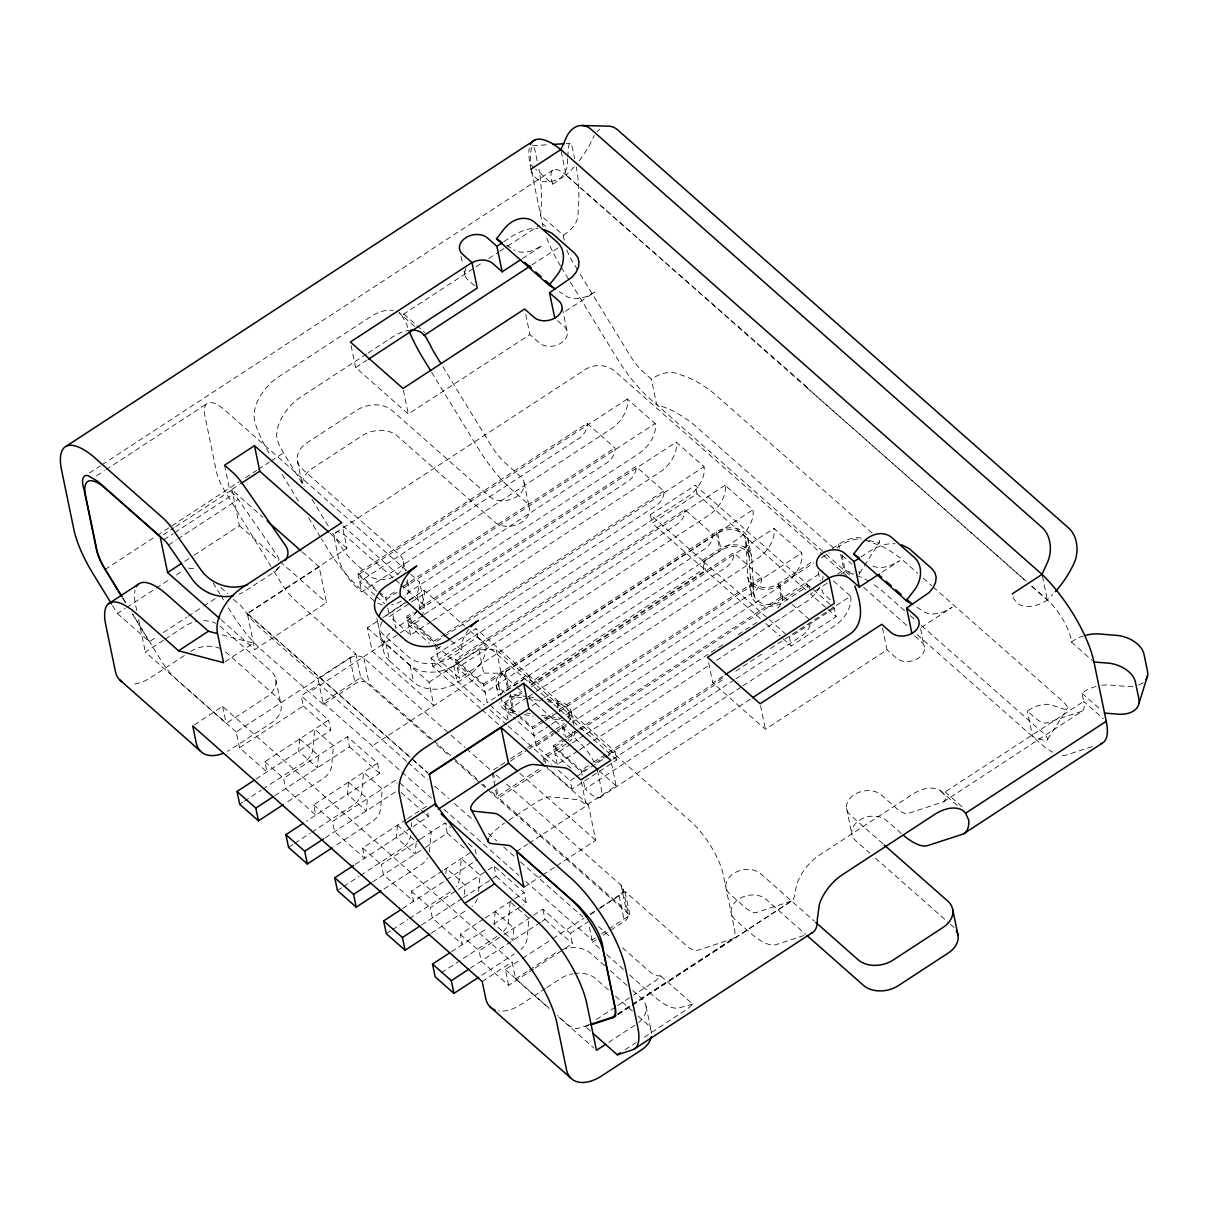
<?xml version="1.0" encoding="UTF-8"?>
<svg xmlns="http://www.w3.org/2000/svg" width="1208" height="1208" viewBox="0 0 1208 1208"><rect width="100%" height="100%" fill="white"/><g stroke="black" fill="none" stroke-linecap="round" stroke-linejoin="round"><path stroke-width="0.75" stroke-dasharray="5 3.75" d="M567.684 158.701L567.458 162.295A32.133 23.269 -11.7 0 1 552.63 184.099L535.703 169.165M567.79 156.889L568.122 151.498A25.217 3.367 86.4 0 1 572.819 149.988L574.57 158.505M411.43 826.408L411.747 822.754M429.414 852.138L431.196 832.04L416.428 818.994M445.843 873.626L446.311 868.356L465.11 884.951L464.023 897.257M478.61 891.625L480.059 875.181L461.26 858.586L459.493 878.684A12.608 7.641 -48.6 0 1 456.08 886.672M510.138 901.727L508.357 921.825A12.608 7.641 -48.6 0 1 502.151 932.818M420.158 609.647L417.183 595.242L419.629 582.09L407.896 571.731M422.332 617.016L424.476 605.51L419.629 582.09M622.467 947.721L647.85 970.13A31.529 10.374 56.8 0 0 657.545 975.762L660.821 975.958L655.763 980.579L633.551 995.196M660.821 975.958L692.712 1004.12L687.669 1008.74L642.158 1038.578M859.583 573.332L879.666 542.12M1047.547 739.266L1067.63 708.069M276.572 570.07L281.494 564.634M89.347 473.007L100.385 465.79M101.97 464.763L553.068 169.966M96.64 475.726L104.522 470.591M106.093 469.55L206.81 403.744M552.63 184.099A32.042 10.54 56.8 0 1 566.129 175.145L566.612 174.828M503.917 241.66C513.913 234.654 525.299 227.391 538.058 228.508M414.495 326.371L398.987 312.676L401.72 315.379L474.653 267.723M476.224 266.696L482.521 262.574M488.817 258.467L498.27 252.291M499.84 251.264L506.137 247.142M507.707 246.115L539.206 225.534M366.583 354.004L301.305 396.662A37.825 22.922 -48.6 0 0 278.051 426.364L276.526 435.242A32.012 13.469 62.1 0 0 278.082 442.279L278.761 444.061A31.514 10.374 56.8 0 0 283.487 452.849L304.144 486.567M368.138 352.993L392.993 336.745A37.825 22.922 -48.6 0 1 408.651 330.403M525.737 314.488L529.889 334.556L408.289 414.012L355.665 367.549L366.719 360.331M522.49 258.542L542.301 245.586L534.389 249.769A37.825 22.922 -48.6 0 1 513.762 249.739M531.837 265.005L558.609 247.504M105.096 569.466L155.606 536.412M157.206 535.416L239.275 481.735M245.617 477.643L256.655 470.38M258.255 469.384L269.278 462.136M270.879 461.139L283.487 452.849M279.018 559.727A12.608 11.869 42.2 0 0 277.04 555.272L238.248 499.433A12.608 4.152 56.8 0 0 233.612 494.087L229.852 490.765L239.305 484.604M163.291 534.751L174.224 527.609M175.779 526.597L231.936 489.889L262.891 517.22M163.85 539.689L173.152 533.604M174.707 532.592L233.612 494.087M168.486 545.034L176.232 539.961M177.787 538.949L238.248 499.433M565.48 311.302L594.925 292.049L587.013 296.232A37.825 22.922 -48.6 0 1 566.386 296.202L559.349 291.747M184.748 561.342L192.54 556.239M194.111 555.227L239.35 525.661L231.936 489.889M112.525 605.495L117.433 613.513L125.194 608.439M126.749 607.428L154.715 589.157M156.255 588.145L170.237 579.01M176.444 574.948L182.665 570.886M117.433 613.513L149.339 641.674L157.1 636.601M163.306 632.539L186.606 617.318M188.161 616.306L202.129 607.171M203.684 606.159L216.111 598.036M220.188 626.257L270.924 671.059A25.217 18.256 -11.7 0 1 266.032 697.363L226.168 723.426L145.338 652.063L163.744 640.044M165.269 639.047L185.217 626.016A25.217 18.256 -11.7 0 1 197.191 621.274M335.733 532.607L584.899 369.769C593.808 363.85 606.461 364.167 614.721 371.098L822.255 554.306M302.272 551.996L319.154 566.884L326.553 602.656L254.797 649.542L247.308 613.362L346.968 548.236L342.438 526.341M319.154 566.884L247.398 613.785L427.934 773.165M184.371 655.567L150.638 677.612A37.825 22.922 -48.6 0 1 131.34 684.226M411.641 602.007L638.745 453.604A25.217 15.281 -48.6 0 0 655.144 423.54L627.329 398.987A25.217 15.281 -48.6 0 1 610.916 429.036L361.751 591.875L357.87 573.151L587.103 423.344L614.932 447.896A12.608 7.641 -48.6 0 1 606.718 462.921L404.801 594.88M225.141 661.682L253.469 643.169L221.049 634.577M627.329 398.987L358.217 574.842L386.047 599.41L397.054 592.207M386.394 601.116L385.684 597.703L396.677 590.516M402.959 586.424L614.932 447.896M403.351 588.1L655.144 423.54M194.307 724.906L222.634 706.393L512.101 961.945L515.635 978.963L549.081 1008.499M386.364 615.884A31.529 22.831 -11.7 0 1 392.177 611.097L407.353 601.176M408.878 600.18L424.068 590.259L464.702 626.137M367.338 627.813L428.991 682.233L433.838 705.653L372.185 651.218L367.338 627.813L381.366 618.647M382.921 617.635L407.836 601.342M409.391 600.331L417.183 595.242M431.12 621.622L410.614 635.015L389.565 616.442L410.071 603.034M410.614 635.015L406.734 616.291L413.015 612.184M419.297 608.077L635.982 466.484L663.796 491.037A12.608 7.641 -48.6 0 1 655.597 506.061L480.497 620.504M418.104 610.795L407.096 617.998L434.91 642.55L442.777 637.401M419.689 609.768L676.193 442.128L704.022 466.696A25.217 15.281 -48.6 0 1 687.609 496.745L438.444 659.583L459.493 678.171L708.658 515.333A25.217 15.281 -48.6 0 0 725.072 485.269L752.886 509.836A25.217 15.281 -48.6 0 1 736.487 539.885L487.307 702.724L483.426 683.985L455.612 659.432L684.845 509.625L712.675 534.178A12.608 7.641 -48.6 0 1 704.46 549.217L485.193 692.501L457.379 667.949L676.646 524.649A12.608 7.641 -48.6 0 0 684.845 509.625M406.477 761.221L319.108 684.075L301.169 695.808L328.606 720.028L264.824 761.72L266.938 771.942L239.486 747.707L236.224 731.957L355.832 653.8L295.356 600.406A31.529 10.374 56.8 0 1 280.769 582.437L271.966 568.062M432.419 739.568L369.225 683.773A10.087 7.308 -11.7 0 0 355.228 683.668L323.336 704.521L318.051 678.971L349.942 658.134A10.087 7.308 -11.7 0 1 363.925 658.224L465.05 747.51M417.153 611.52A25.217 15.281 -48.6 0 1 407.655 620.308L395.696 628.13L392.177 611.097M422.694 615.521L408.5 624.808L429.369 643.215M424.28 614.495L627.783 481.509A12.608 7.641 -48.6 0 0 635.982 466.484M312.389 690.296L398.67 633.928M400.226 632.901L422.03 618.662M432.691 620.595L659.794 472.192A25.217 15.281 -48.6 0 0 676.193 442.128M239.486 747.707L303.284 706.031L301.169 695.808M355.832 653.8L360.769 677.643L322.898 702.392L431.407 798.186M806.733 387.541L1026.136 581.184M445.556 633.671L434.563 640.844L406.734 616.291M447.126 632.645L663.796 491.037M444.348 636.374L704.022 466.696M436.315 649.36L441.056 646.265M480.467 708.477L432.841 666.454L431.09 657.937L475.937 628.628L527.821 674.426L529.572 682.943L704.007 568.953L702.241 560.437L650.357 514.638L695.204 485.329L807.231 584.234L808.288 589.338M255.975 779.1L330.72 730.251L328.606 720.028M432.841 666.454L477.704 637.144L475.937 628.628M704.007 568.953L652.124 523.155L696.971 493.846L695.204 485.329M468.946 629.232A25.217 15.281 -48.6 0 0 462.03 650.493L452.064 657.016A31.529 22.831 -11.7 0 1 408.349 656.699L384.28 635.468A31.529 22.831 -11.7 0 1 377.998 621.999M725.072 485.269L455.96 661.138L483.789 685.691L752.886 509.836M239.682 804.241L242.763 802.233M244.318 801.221L261.305 790.123M262.846 789.111L304.552 761.855A12.608 7.641 -48.6 0 0 312.872 749.247L314.654 729.149L333.453 745.744L331.672 765.842A12.608 7.641 -48.6 0 1 323.351 778.45L284.741 803.682M382.226 621.471A31.529 22.831 -11.7 0 0 386.047 643.97L410.116 665.215A31.529 22.831 -11.7 0 0 453.831 665.533L485.722 644.679L466.107 627.36M428.991 682.233L478.836 649.662L496.322 649.798L690.674 821.38A44.137 14.526 56.8 0 1 723.154 874.411L734.434 928.846A31.529 10.374 56.8 0 1 732.048 939.039L697.469 950.319A31.529 10.374 56.8 0 1 685.48 944.807L625.004 891.428L596.676 909.926M377.47 763.184L313.687 804.86L315.801 815.083L285.722 788.537L283.608 778.314L347.406 736.623L377.47 763.184L379.599 773.392L306.424 821.214M274.775 795.695L349.52 746.846L347.406 736.623M386.047 643.97L389.58 661.003L413.634 682.248A31.529 22.831 -11.7 0 0 457.349 682.55L469.308 674.744A25.217 15.281 -48.6 0 0 485.722 644.679M374.042 744.732L483.683 673.082L501.169 673.203L515.121 685.54M483.426 683.985L716.133 532.018A20.174 14.617 -11.7 0 1 736.684 528.47A20.174 14.617 -11.7 0 1 748.13 540.067L751.361 594.11A20.174 14.617 -11.7 0 0 762.792 605.706A20.174 14.617 -11.7 0 0 783.343 602.158L808.741 585.563L834.305 608.122L836.072 616.639L791.21 645.948L781.38 637.265M504.853 692.426A17.652 12.79 -11.7 0 1 505.382 672.071L717.643 533.347A17.652 12.79 -11.7 0 1 735.612 530.252A17.652 12.79 -11.7 0 1 745.623 540.399L747.827 577.077L751.844 596.707M500.882 694.676A20.174 14.617 -11.7 0 1 507.405 687.76L527.821 674.426M702.241 560.437L719.666 549.051A20.174 14.617 -11.7 0 1 740.202 545.503A20.174 14.617 -11.7 0 1 751.648 557.099L753.852 593.792A17.652 12.79 -11.7 0 0 763.864 603.94A17.652 12.79 -11.7 0 0 781.833 600.829L807.231 584.234M506.56 690.885A17.652 12.79 -11.7 0 1 508.9 689.089L529.315 675.755L615.023 751.421L616.79 759.938L571.943 789.247L546.378 766.672M760.3 618.662L705.502 570.282L703.736 561.765L721.161 550.38A17.652 12.79 -11.7 0 1 739.145 547.269A17.652 12.79 -11.7 0 1 749.156 557.416L745.2 538.119M616.79 759.938L531.082 684.272L705.502 570.282M508.009 719.606L504.476 702.573L521.75 691.293M531.173 685.132L733.724 552.766L761.538 577.333A12.608 7.641 -48.6 0 1 753.339 592.358L564.03 716.057M522.143 692.969L504.838 704.279L518.745 716.555M531.58 686.793L773.935 528.424L801.765 552.977A25.217 15.281 -48.6 0 1 785.351 583.041L569.3 724.226M288.546 847.397L293.182 844.362M294.722 843.35L310.169 833.263M311.724 832.252L353.431 804.996A12.608 7.641 -48.6 0 0 361.751 792.388L363.517 772.289L382.317 788.884L380.535 808.982A12.608 7.641 -48.6 0 1 372.215 821.591L333.604 846.823M406.416 819.341L362.566 848.001L364.68 858.224L334.601 831.678L332.487 821.455L396.269 779.764L396.979 783.177M526.748 697.696L506.243 711.089L511.815 715.997M528.334 696.654L534.646 692.531M536.216 691.505L725.525 567.79A12.608 7.641 -48.6 0 0 733.724 552.766M325.224 837.793L398.383 789.987M532.018 705.85L543.056 698.632M544.627 697.605L757.537 558.474A25.217 15.281 -48.6 0 0 773.935 528.424M577.726 751.059L557.235 764.453L536.186 745.865L532.305 727.14L543.298 719.953M544.853 718.926L552.705 713.792M558.987 709.7L761.538 577.333M543.676 721.644L532.653 728.832L520.135 717.794M545.246 720.617L557.839 712.388M559.41 711.361L801.765 552.977M549.836 725.344L534.057 735.657L513.204 717.235M551.422 724.317L562.46 717.099M407.67 818.526L426.349 806.325L399.002 782.18M493.302 770.055L508.915 759.847M510.471 758.82L526.084 748.628M527.654 747.601L554.185 730.266M555.755 729.239L561.992 725.162A17.652 12.79 -11.7 0 0 564.332 723.365M754.275 596.057L750.319 576.76A17.652 12.79 -11.7 0 0 760.33 586.907A17.652 12.79 -11.7 0 0 778.314 583.796L813.86 560.572M832.418 548.447L838.594 544.4A36.572 22.167 -48.6 0 1 863.584 538.617M510.425 761.176L527.594 749.957M529.149 748.93L555.695 731.595M557.25 730.568L563.502 726.491A20.174 14.617 -11.7 0 0 566.174 724.438M747.827 577.077A20.174 14.617 -11.7 0 0 759.273 588.673A20.174 14.617 -11.7 0 0 779.809 585.125L813.815 562.898M821.546 557.854L829.277 552.796M837.008 547.753L840.104 545.729A36.572 22.167 -48.6 0 1 861.53 539.145M536.186 745.865L553.521 734.524M555.106 733.498L567.715 725.253M355.303 864.354L411.354 827.722M412.909 826.71L428.462 816.533L427.753 813.135M557.235 764.453L553.355 745.729L564.347 738.541M565.918 737.514L576.911 730.327M578.481 729.3L782.588 595.906L790.938 603.275M566.295 739.19L553.702 747.42L581.516 771.987L589.398 766.838M567.866 738.163L578.889 730.976M580.459 729.934L822.814 571.565M337.425 890.538L342.045 887.503M343.601 886.506L359.048 876.404M360.588 875.392L402.294 848.137A12.608 7.641 -48.6 0 0 410.614 835.543M544.174 761.946L543.117 756.827L562.535 744.143M442.551 870.817L411.43 891.157L413.544 901.364L383.464 874.819L381.351 864.596L420.248 839.183M420.731 838.88L445.148 822.92L450.614 827.737M545.669 763.275L544.612 758.156L567.02 743.509M570.886 743.932L555.121 754.23L571.807 768.967M572.471 742.89L585.095 734.645M586.665 733.618L723.909 643.924M738.103 634.653L758.609 621.244M861.062 556.948C871.043 549.927 882.429 542.679 895.188 543.796M491.414 791.648L497.032 796.616L541.788 767.367M837.824 573.906L843.879 569.949L853.739 573.302M610.72 930.235L624.4 921.296A10.087 7.308 -11.7 0 0 626.348 910.772L498.542 797.944L543.298 768.696M827.193 583.162L810.508 594.064L826.65 608.319M840.844 574.253L845.389 571.278L862.859 577.922A25.217 4.907 32.7 0 1 868.401 581.108M372.517 881.976L423.917 848.378M425.473 847.367L447.262 833.127L445.148 822.92M579.312 750.032L591.92 741.788M593.505 740.746L710.198 664.491M716.51 660.368L806.4 601.614A25.217 15.281 -48.6 0 0 819.462 587.42M384.023 888.967L421.094 864.732A12.608 7.641 -48.6 0 0 427.496 857.861M882.489 627.949L887.019 649.844L765.419 729.3L712.796 682.837L723.849 675.619M882.172 572.154L899.431 560.874L891.519 565.057A37.825 22.922 -48.6 0 1 870.893 565.027M582.226 775.385L581.169 770.281L592.162 763.094M593.732 762.067L724.06 676.903M595.68 762.731L606.703 755.529M608.273 754.502L724.74 678.398M735.748 671.195L764.075 652.682M770.372 648.575L850.628 596.118L832.554 580.157M508.764 820.262L535.521 802.776A12.608 3.095 -28.1 0 1 550.637 796.812L578.481 799.802A12.608 4.152 56.8 0 1 582.482 802.082L586.242 805.389L616.14 785.849L611.233 762.127M571.943 789.247L570.176 780.73L574.812 777.695M576.367 776.684L604.211 758.488M605.752 757.476L615.023 751.421M834.305 608.122L789.458 637.431L791.21 645.948M612.909 759.213L734.373 679.832M735.959 678.805L802.203 635.499A12.608 7.641 -48.6 0 0 810.553 621.637M444.106 869.805L472.101 851.504M597.326 770.206A25.217 8.305 56.8 0 1 597.915 772.546L601.448 789.579A25.217 8.305 56.8 0 1 589.942 793.324L585.049 789.005L741.184 686.99M742.754 685.948L834.23 626.182A25.217 15.281 -48.6 0 0 850.628 596.118M402.596 908.522L477.341 859.688M386.288 933.678L390.924 930.658M392.464 929.647L407.911 919.545M409.467 918.533L451.173 891.278A12.608 7.641 -48.6 0 0 452.245 890.523M483.638 919.046L460.293 934.297L462.422 944.52L432.343 917.959L430.229 907.752L456.669 890.462M458.225 889.45L486.235 871.149M487.79 870.122L494.012 866.06L524.091 892.606L526.205 902.829L523.094 904.867M516.556 851.413L527.473 844.271M529.044 843.26L588.311 804.513L547.526 768.499M599.53 797.733L750.938 698.783M421.396 925.117L461.909 898.646M463.464 897.635L496.126 876.283L494.012 866.06M431.347 933.12L466.877 909.896M523.955 887.17L541.124 875.966M542.679 874.939L555.167 866.785M556.722 865.759L595.725 840.285L588.311 804.513M921.311 627.435L952.07 607.337L944.143 611.52A37.825 22.922 -48.6 0 1 923.516 611.49L913.656 605.238M485.193 918.035L513.204 899.734M514.759 898.707L524.091 892.606M451.46 951.678L487.775 927.94M493.528 924.18L521.539 905.879M441.343 972.787L496.941 936.442M533.543 969.073L508.659 985.335L481.207 961.1L479.093 950.892L502.437 935.641M503.993 934.615L531.988 916.328M533.543 915.302L542.89 909.201L570.327 933.437L572.441 943.644L563.109 949.745M470.259 968.257L540.338 922.474M541.894 921.447L545.004 919.424L542.89 909.201M1013.074 597.114A37.825 22.922 -48.6 0 0 1047.321 599.953L1047.804 599.636M481.766 975.249L514.2 954.048M482.203 981.485L512.101 961.945M508.659 985.335L505.397 969.586L521.131 959.303M522.702 958.276L551.029 939.764M552.6 938.737L584.083 918.155M590.38 914.048L595.091 910.968M590.244 914.607L597.839 909.654M599.364 908.658L619.1 895.762A10.087 7.308 -11.7 0 0 621.063 885.237L504.491 782.316M570.327 933.437L588.266 921.704M515.635 978.963L527.896 970.945M529.436 969.949L555.499 952.916A25.217 18.256 -11.7 0 1 558.232 951.33M535.099 968.046L561.554 950.771M595.212 937.952L592.056 940.02L525.827 881.538M601.524 933.829L629.927 915.256L625.004 891.428M599.546 948.371L592.494 942.149L597.054 939.16M603.124 935.188L609.209 931.217M545.457 988.476L520.92 1004.512A37.825 22.922 -48.6 0 1 498.224 1010.854M546.982 987.48L560.784 978.465A25.217 18.256 -11.7 0 1 572.773 973.724M590.425 1031.088L585.412 1026.649L588.523 1024.626M596.284 1019.552L616.473 1006.355M618.028 1005.343L631.995 996.207M617.575 1014.614L791.255 901.123A31.514 10.374 56.8 0 0 793.656 898.631L794.003 897.74A32.012 13.469 62.1 0 0 795 892.954L796.827 884.347A37.825 22.922 -48.6 0 1 820.081 854.66L911.783 794.743A37.825 22.922 -48.6 0 1 940.322 790.591L943.055 793.294L1083.682 701.395L1081.99 693.181A32.133 23.269 -11.7 0 1 1096.411 686.34M617.786 1013.844L732.667 938.767M618.224 1014.342L630.848 1006.083M632.433 1005.056L791.889 900.851M943.388 801.84L1081.93 711.301A31.529 10.374 56.8 0 0 1083.682 701.395L1103.417 718.805M608.726 1042.308L634.789 1025.275M625.08 1049.737L635.952 1042.64M1081.9 711.316L1046.566 722.913A31.529 10.374 56.8 0 1 1034.561 717.401L1027.313 711.014A36.572 22.167 -48.6 0 1 1052.304 705.215L1061.288 708.281A25.217 4.907 32.7 0 0 1061.439 700.202L933.15 586.937M1092.304 746.559L1066.256 755.045A69.354 22.816 56.8 0 1 1059.235 754.924M791.24 901.123L756.525 912.448A31.529 10.374 56.8 0 1 744.521 906.951L729.753 893.905A19.539 14.149 -11.7 0 1 733.543 873.52A19.539 14.149 -11.7 0 1 760.647 873.716L814.358 921.13M804 935.52L776.215 944.596A69.354 22.816 56.8 0 1 749.806 932.485L735.038 919.454A19.539 14.149 -11.7 0 1 738.843 899.069A19.539 14.149 -11.7 0 1 765.947 899.265L805.51 934.192M588.236 1025.094L577.877 1028.476A31.529 10.374 56.8 0 1 565.873 1022.98L557.432 1015.52M585.412 1026.649L588.281 1025.713M532.562 145.7L547.526 144.764M566.235 143.601L569.98 143.375M188.554 568.122L197.1 569.089M514.019 694.676L526.779 696.608M528.606 696.88L535.899 697.967M546.846 699.613L557.794 701.259A20.174 14.617 -11.7 0 1 568.364 722.112M538.768 700.353L509.58 695.959L513.098 712.992L516.752 713.535M547.888 701.712L557.009 703.086A17.652 12.79 -11.7 0 1 567.7 719.107M501.124 697.016L502.181 702.135A17.652 12.79 -11.7 0 0 513.898 711.165L519.365 711.98M526.658 713.082L530.312 713.626M541.26 715.272L559.5 718.02M524.046 714.638L533.166 716.012M544.113 717.643L560.527 720.119A17.652 12.79 -11.7 0 1 563.426 720.768M868.658 540.338L878.911 543.162A25.217 4.907 32.7 0 0 876.857 537.515M865.094 539.946L882.927 546.711A25.217 4.907 32.7 0 1 903.554 560.799L917.642 573.256M692.712 1004.12L679.53 1007.774A69.354 22.816 56.8 0 1 653.135 995.664L629.157 974.509M233.386 599.364L240.875 605.45L246.221 612.637A31.529 10.374 56.8 0 0 257.41 625.442L318.051 678.971M506.711 245.284L510.939 247.957M530.946 169.135A37.825 22.922 -48.6 0 0 566.129 175.145L807.201 387.239M561.222 151.423L566.129 175.145L1026.211 581.32M1031.843 586.288L1047.321 599.953A32.042 10.54 56.8 0 1 1071.405 642.082L1092.545 660.761M534.298 167.912L530.07 164.182A75.938 24.991 56.8 0 1 529.3 148.312M564.227 240.105L563.2 235.183L540.656 215.266L541.29 204.907A25.217 3.367 86.4 0 0 538.919 169.347M1081.99 693.181L1100.307 709.353M531.58 171.476L542.347 223.48L547.994 228.463M872.07 533.015L715.589 394.865A25.217 4.907 32.7 0 0 685.359 376.413L676.374 373.348A36.572 22.167 -48.6 0 0 651.384 379.131L644.136 372.728A31.529 10.374 56.8 0 1 629.549 354.759L578.436 271.332M923.29 578.224L931.745 585.699M833.671 548.039L695.521 426.077A25.217 4.907 32.7 0 0 665.291 407.609L656.669 404.665L651.384 379.131M842.127 555.499L852.002 564.212M904.626 610.674L883.486 592.011A25.217 4.907 32.7 0 0 871.179 582.86M910.258 615.657L914.501 619.387M921.538 625.608L1041.371 731.399A25.217 4.907 32.7 0 1 1041.22 739.492L1032.598 736.548L1027.313 711.014M849.617 575.008L845.389 571.278L841.991 554.85M863.69 587.435L907.329 625.955M917.174 634.653L1039.846 742.95A69.354 22.816 56.8 0 0 1052.636 752.207M557.492 320.649L564.196 326.568A15.764 11.416 -11.7 0 1 561.146 343.012A15.764 11.416 -11.7 0 1 539.281 342.846L529.889 334.556M823.645 555.529L847.306 576.427M914.622 635.921L921.342 641.856A15.764 11.416 -11.7 0 1 918.276 658.284A15.764 11.416 -11.7 0 1 896.411 658.134L887.019 649.844M474.578 285.722L467.858 279.788A15.764 11.416 -11.7 0 1 465.956 268.538M830.364 599.817L824.989 595.076A15.764 11.416 -11.7 0 1 821.999 586.831M696.971 493.846L807.593 591.512M827.993 609.511L836.072 616.639M792.327 604.513L810.417 620.474M703.736 561.765L786.635 634.955M765.917 623.615L779.975 636.027M403.804 314.02L424.959 332.683M945.139 791.92L963.471 808.107M940.322 790.591L958.654 806.763M901.304 833.49L886.536 820.443A19.539 14.149 -11.7 0 0 859.432 820.262A19.539 14.149 -11.7 0 0 855.641 840.647L869.775 853.12M882.852 843.788L850.356 815.098A19.539 14.149 -11.7 0 1 854.147 794.713A19.539 14.149 -11.7 0 1 881.251 794.909L896.019 807.941A31.529 10.374 56.8 0 0 908.023 813.437L942.753 802.112A31.514 10.374 56.8 0 0 945.154 799.62L945.305 798.881A32.012 7.414 51.9 0 0 944.626 795.166L943.055 793.294M875.423 858.103L948.914 922.987M950.334 924.226L953.157 926.732A25.217 18.256 -11.7 0 1 956.374 930.613M406.492 570.493L225.277 410.509A44.137 14.526 56.8 0 0 205.133 417.077L216.398 471.513A31.529 10.374 56.8 0 0 225.02 491.429L270.985 566.476M477.704 637.144L529.572 682.943M342.861 525.767L397.991 574.419M399.335 583.313L346.288 536.473A25.217 8.305 56.8 0 0 334.767 540.233L338.3 557.25A25.217 8.305 56.8 0 0 356.858 587.556L361.751 591.875M400.739 584.551L424.476 605.51M516.526 686.763L522.113 691.701M529.089 697.862L579.357 742.24A25.217 8.305 56.8 0 1 594.14 762.248M330.086 533.332L346.968 548.236M599.259 770.946L616.14 785.849M450.811 640.602L462.03 650.493M357.87 573.151L377.349 590.334M378.738 591.558L385.684 597.703M504.476 702.573L516.994 713.626M518.383 714.849L532.305 727.14M553.355 745.729L581.169 770.281M407.655 620.308L434.276 643.819M435.68 645.057L469.308 674.744M374.933 595.166L359.637 581.652L578.904 438.368A12.608 7.641 -48.6 0 0 587.103 423.344M376.322 596.39L384.673 603.758M374.148 600.844L359.38 587.813A69.354 22.816 56.8 0 1 327.308 548.281L321.404 538.647M490.116 705.2L506.952 720.074M431.09 657.937L484.302 704.913M489.904 709.851L506.711 724.694M508.1 725.933L543.117 756.827M544.612 758.156L551.346 764.105M558.066 770.04L570.176 780.73M481.856 709.715L498.662 724.558M239.35 525.661L278.731 560.421M280.135 561.675L326.553 602.656M519.757 773.211L595.725 840.285M466.469 748.749L490.342 769.828M496.05 774.872L503.087 781.078M433.823 740.806L452.094 756.933M453.498 758.171L477.371 779.251M482.989 784.219L485.797 786.695M360.769 677.643L431.226 739.84M436.873 744.823L449.557 756.012M455.19 760.995L486.19 788.356M487.594 789.609L629.927 915.256M220.762 587.466L227.693 593.596M247.308 613.362L410.916 757.809M412.321 759.047L427.843 772.742M598.489 926.551L611.188 937.755M407.881 762.459L427.617 779.885M434.669 786.106L448.757 798.533M454.389 803.516L474.125 820.927M488.213 833.369L496.669 840.844M503.721 847.065L514.986 857.016M520.618 861.984L582.634 916.736M444.091 809.375L518.776 875.317M323.336 704.521L262.695 650.991A69.354 22.816 56.8 0 1 230.622 611.459L227.693 606.688M606.597 954.592L623.524 969.526M221.034 619.749L254.797 649.542M468.387 843.426L475.212 849.466L476.269 854.569M604.574 965.615L590.47 953.157A25.217 18.256 -11.7 0 0 561.176 950.001M610.206 970.583L627.118 985.517M632.765 990.5L641.221 997.974A25.217 18.256 -11.7 0 1 638.79 1022.451M303.284 706.031L330.72 730.251M349.52 746.846L379.599 773.392M401.116 792.403L424.355 812.924M425.729 814.132L428.462 816.533M447.262 833.127L466.394 850.024M496.126 876.283L526.205 902.829M545.004 919.424L572.441 943.644M511.482 902.92L528.938 918.322L527.156 938.42A12.608 7.641 -48.6 0 1 520.95 949.413M225.473 651.807L276.224 696.608A25.217 18.256 -11.7 0 1 271.317 722.913L231.453 748.96A37.825 22.922 -48.6 0 1 227.512 751.301M608.454 989.911L595.755 978.707A25.217 18.256 -11.7 0 0 574.389 973.467M615.491 996.132L632.418 1011.066M638.051 1016.049L646.506 1023.508A25.217 18.256 -11.7 0 1 651.505 1035.09M236.224 731.957L175.749 678.564A31.529 10.374 56.8 0 1 161.162 660.595L132.805 614.298M505.397 969.586L548.991 1008.076M558.836 1017.106L593.672 1047.865M264.824 761.72L283.608 778.314M313.687 804.86L332.487 821.455M362.566 848.001L381.351 864.596M411.43 891.157L430.229 907.752M460.293 934.297L479.093 950.892M1031.783 586.182L1047.321 599.953A74.73 45.285 -48.6 0 0 1052.832 594.457M401.72 315.379L406.492 323.85A69.354 22.816 56.8 0 0 407.73 327.383M577.454 269.731L572.471 261.547A31.529 10.374 56.8 0 1 566.688 249.467M561.312 267.285L617.333 358.746A69.354 22.816 56.8 0 0 649.421 398.262L843.879 569.949L839.726 549.882M442.853 366.673L491.007 445.299A31.529 10.374 56.8 0 0 505.593 463.268L520.361 476.299A19.539 14.149 -11.7 0 1 516.571 496.684A19.539 14.149 -11.7 0 1 489.466 496.488L391.951 410.403A25.217 18.256 -11.7 0 0 356.979 410.161L307.149 442.717A25.217 18.256 -11.7 0 0 302.242 469.021L399.757 555.106A19.539 14.149 -11.7 0 1 395.967 575.491A19.539 14.149 -11.7 0 1 368.863 575.31L354.095 562.264A31.529 10.374 56.8 0 1 339.508 544.295L332.638 533.075M431.618 372.26L478.806 449.27A69.354 22.816 56.8 0 0 510.878 488.802L525.646 501.849A19.539 14.149 -11.7 0 1 521.856 522.234A19.539 14.149 -11.7 0 1 494.751 522.037L397.236 435.952A25.217 18.256 -11.7 0 0 362.264 435.695L312.434 468.266A25.217 18.256 -11.7 0 0 302.695 486.19M311.996 499.387L328.697 526.658M282.098 474.472L299.78 503.359M308.629 517.794L320.422 537.047M213.091 582.83L219.901 593.959M220.883 595.559L223.797 600.331M123.02 598.322L125.964 603.124M122.582 597.99L125.496 602.747M132.291 613.845L149.339 641.674M1042.413 576.231L1047.321 599.953M920.587 628.855L924.362 647.095M838.594 544.4L839.349 548.054M818.178 571.595L820.066 580.716M808.741 585.563L809.451 588.96M846.597 808.605L851.882 834.139M779.809 585.125L783.343 602.158M778.314 583.796L781.833 600.829M747.631 537.469L751.648 557.099M760.511 705.578L765.419 729.3M717.643 533.347L721.161 550.38M716.133 532.018L719.666 549.051M708.643 662.769L712.796 682.837M650.357 514.638L652.124 523.155M537.167 160.83L535.401 152.314A25.217 3.367 86.4 0 0 533.483 146.289M562.324 308.085L567.231 331.807M531.203 169.664L530.07 164.182L530.72 153.824A25.217 3.367 86.4 0 1 531.762 146.832M622.996 888.59L628.296 914.139M621.063 885.237L626.348 910.772M646.069 1006.355L651.354 1031.889M619.1 895.762L624.4 921.296M524.121 482.792L529.406 508.341M571.188 711.587L574.011 725.208M583.645 782.195L585.049 789.005M568.726 712.116L570.478 720.632M581.32 781.682L586.242 805.389M563.502 726.491L565.616 736.699M557.794 701.259L559.908 711.482M561.992 725.162L564.106 735.37M557.009 703.086L558.413 709.896M461.048 256.307L462.558 263.601M464.068 270.909L464.823 274.548M589.398 927.2L592.494 942.149M529.315 675.755L531.082 684.272M510.365 694.132L513.898 711.165M505.382 672.071L508.9 689.089M507.405 687.76L503.872 670.742A20.174 14.617 -11.7 0 0 500.686 692.38M496.322 649.798L501.169 673.203M498.647 685.102L500.761 695.325M496.186 685.631L498.3 695.853M478.836 649.662L483.683 673.082M493.241 772.395L495.144 781.516M496.654 788.824L498.542 797.944M492.124 772.894L497.032 796.616M403.381 390.305L408.289 414.012M455.612 659.432L459.493 678.171M453.831 665.533L457.349 682.55M435.257 644.257L438.444 659.583M403.517 561.614L405.405 570.735M407.292 579.855L408.802 587.148M351.12 345.654L355.665 367.549M410.116 665.215L413.634 682.248M387.798 607.926L389.565 616.442M376.821 618.179L378.225 624.989M379.992 633.49L383.51 650.523M363.925 658.224L369.225 683.773M349.942 658.134L355.228 683.668M297.394 460.641L302.317 484.363M275.786 679.455L281.071 704.989M224.567 465.231L229.852 490.765M222.634 706.393L226.168 723.426M136.746 610.553L135.643 605.238A69.354 22.816 56.8 0 1 135.085 590.093M138.588 619.432L145.338 652.063M782.588 595.906A12.608 7.641 -48.6 0 1 776.91 608.968M823.041 576.412A25.217 15.281 -48.6 0 1 822.437 579.991M477.462 898.676A12.608 7.641 -48.6 0 1 472.071 906.272M513.098 712.992A20.174 14.617 -11.7 0 1 499.719 702.663M278.263 567.473A12.608 11.869 42.2 0 1 274.246 572.109L243.095 592.313A39.864 37.508 42.2 0 1 238.973 594.17M563.2 235.183A32.133 23.269 -11.7 0 0 578.043 213.378L578.707 202.582A25.217 3.367 86.4 0 0 576.337 167.021M858.888 571.399A25.217 4.907 32.7 0 1 858.828 574.359M572.471 731.459A17.652 12.79 -11.7 0 1 567.866 740.398M1071.405 642.082A32.133 23.269 -11.7 0 1 1083.183 636.027M1101.802 685.298A32.133 23.269 -11.7 0 1 1112.583 685.298L1126.747 686.401A25.217 16.142 17.2 0 0 1132.908 686.31M489.482 836.646A39.864 9.785 -28.1 0 1 504.491 823.086M579.251 160.755A74.73 45.285 -48.6 0 0 593.007 138.105A25.217 17.878 -88.6 0 1 594.396 135.417M574.268 166.764A74.73 45.285 -48.6 0 1 566.129 175.145M597.22 131.581A25.217 17.878 -88.6 0 1 599.863 129.165M1142.889 682.746A25.217 16.142 17.2 0 1 1138.419 685.072M560.542 266.002A69.354 22.816 56.8 0 1 546.273 236.844M543.072 226.621A69.354 22.816 56.8 0 1 542.347 223.48M203.714 620.686A25.217 18.256 -11.7 0 1 215.613 623.268M406.009 581.592A19.539 14.149 -11.7 0 1 404.861 598.081M401.252 601.04A19.539 14.149 -11.7 0 1 391.966 604.71M382.045 604.634A19.539 14.149 -11.7 0 1 377.696 603.169M389.58 661.003A31.529 22.831 -11.7 0 1 392.6 630.395M190.502 651.565A25.217 18.256 -11.7 0 1 220.898 648.817M268.961 452.955A69.354 22.816 56.8 0 1 254.994 422.86L253.846 414.616L255.492 406.447A37.825 22.922 -48.6 0 1 278.746 376.76L370.448 316.828A37.825 22.922 -48.6 0 1 393.144 310.501M574.963 731.248A20.174 14.617 -11.7 0 1 569.708 741.47M424.068 590.259A25.217 15.281 -48.6 0 1 419.07 608.862M299.705 738.918L298.618 751.24L317.402 767.82L318.504 755.513L299.705 738.918M348.568 782.059L347.481 794.381L366.281 810.976L367.368 798.654L348.568 782.059M397.447 825.215L396.36 837.521L415.144 854.116L416.247 841.81L397.447 825.215M495.189 911.496L494.102 923.818L512.887 940.398L513.974 928.091L495.189 911.496"/><path stroke-width="1.5" d="M591.165 1024.777L612.834 1017.71A31.514 10.374 56.8 0 0 615.657 1013.482L615.733 1012.455A31.514 10.374 56.8 0 0 615.234 1007.517L602.958 948.22A32.042 10.54 56.8 0 0 590.153 918.971L578.874 906.075L512.705 847.669A12.608 4.152 56.8 0 0 508.719 845.404L491.158 843.516A39.864 9.785 -28.1 0 1 488.5 838.397M1138.993 703.358L1147.6 675.604M496.473 238.806L504.219 228.901A25.217 19.962 -57.7 0 1 534.751 222.378L557.311 242.295A25.217 19.962 -57.7 0 1 556.858 275.364L549.096 285.269L496.473 238.806L500.988 241.66M853.603 554.079L861.349 544.189A25.217 19.962 -57.7 0 1 891.897 537.666L914.441 557.583A25.217 19.962 -57.7 0 1 913.988 590.652L906.226 600.557L853.603 554.079L858.118 556.933M66.349 446.16L534.797 140.037M530.946 169.135L560.844 149.596L566.326 137.44A25.217 17.878 -88.6 0 1 591.044 129.286L1042.157 527.534A25.217 17.878 -88.6 0 1 1047.517 562.249L1042.036 574.404L1012.123 593.943M520.92 259.554L502.181 271.815L496.881 246.266L487.488 237.961A15.764 11.416 -11.7 0 0 465.624 237.81A15.764 11.416 -11.7 0 0 462.573 254.254L471.966 262.544L350.365 342.015L403.004 388.478L524.604 309.006L533.996 317.311A15.764 11.416 -11.7 0 0 555.846 317.462A15.764 11.416 -11.7 0 0 558.911 301.019L549.519 292.729L572.064 277.206L576.125 272.253L578.496 267.028L579.04 261.879L577.711 257.183L574.6 253.227L552.056 233.31L544.415 229.55M496.881 246.266L502.483 242.612M368.289 359.304L477.251 288.093L471.966 262.544M122.099 681.765A37.825 22.922 -48.6 0 1 115.44 671.603L105.745 624.778A69.354 22.816 56.8 0 1 137.395 614.449L178.542 650.78L223.571 662.709L217.41 632.901A38.173 23.133 -48.6 0 1 242.008 587.813L341.683 522.687L254.465 445.692L224.567 465.231L233.069 472.736A25.217 8.305 56.8 0 1 242.325 483.426L285.647 545.774A12.608 11.869 42.2 0 1 285.179 560.572M410.494 330.192A37.825 22.922 -48.6 0 1 421.547 332.593L424.28 335.296L530.267 266.032M240.875 483.577L259.765 471.226L254.465 445.692M108.388 603.819L138.286 584.279M219.629 618.496L167.58 572.547L181.623 563.381M178.542 650.78L208.44 631.24L217.44 633.626M471.075 626.726A25.217 15.281 -48.6 0 1 478.428 620.444L448.53 639.983A31.529 22.831 -11.7 0 1 404.816 639.666L380.762 618.436A31.529 22.831 -11.7 0 1 386.877 585.563L416.775 566.008A25.217 15.281 -48.6 0 0 400.376 596.072L390.411 602.581A31.529 22.831 -11.7 0 0 379.131 615.929M283.185 804.694L258.467 820.836L239.682 804.241L237.04 791.482L254.405 780.126M258.467 820.836L255.824 808.077L273.204 796.721M332.064 847.835L307.345 863.992L288.546 847.397L285.903 834.622L303.268 823.267M592.932 1033.293L617.303 1054.811L632.539 1049.843A69.354 22.816 56.8 0 0 638.715 1040.541L638.896 1038.306A69.354 22.816 56.8 0 0 637.794 1027.434L625.518 968.136A75.938 24.991 56.8 0 0 573.589 880.541L502.679 817.937A25.217 8.305 56.8 0 0 494.691 813.407L473.898 811.172A39.864 9.785 -28.1 0 1 487.232 790.742L518.247 770.432A12.608 3.095 -28.1 0 1 533.362 764.468L564.453 767.805A25.217 8.305 56.8 0 1 572.441 772.35L580.942 779.855L610.855 760.315L523.638 683.32L423.963 748.447A38.173 23.133 -48.6 0 0 399.35 793.535L405.526 823.327L464.672 903.373L505.805 939.703A69.354 22.816 56.8 0 1 556.858 1023.04L566.552 1069.865A37.825 22.922 -48.6 0 0 601.75 1075.86L641.614 1049.812A25.217 18.256 -11.7 0 0 651.308 1036.721M307.345 863.992L304.703 851.217L323.653 838.835M523.638 683.32L528.923 708.854L429.248 773.996L436.012 806.597M429.338 774.419L501.109 727.518L544.717 766.023M405.526 823.327L435.424 803.788L494.57 883.833L535.703 920.149A69.354 22.816 56.8 0 1 586.756 1003.486L596.45 1050.326L605.661 1044.316M438.308 809.164L508.508 763.275L501.109 727.518M380.928 890.975L356.209 907.133L337.425 890.538L334.767 877.763L353.718 865.381M879.122 574.147L859.311 587.088L854.011 561.554L844.619 553.249A15.764 11.416 -11.7 0 0 822.769 553.098A15.764 11.416 -11.7 0 0 819.704 569.542L829.096 577.832L707.495 657.303L760.134 703.766L881.734 624.294L891.126 632.599A15.764 11.416 -11.7 0 0 912.991 632.75A15.764 11.416 -11.7 0 0 916.041 616.306L906.649 608.017L929.209 592.494L933.255 587.526L935.626 582.301L936.17 577.167L934.841 572.456L931.73 568.515L909.186 548.598L901.545 544.823M854.011 561.554L859.613 557.885M356.209 907.133L353.567 894.358L370.932 883.003M725.419 674.577L834.396 603.381L829.096 577.832M429.806 934.116L405.088 950.273L386.288 933.678L383.646 920.904L401.011 909.564M752.509 697.756L848.711 634.895C865.94 624.204 860.881 601.75 854.811 586.016M405.088 950.273L402.445 937.499L419.81 926.159M464.672 903.373L494.57 883.833M478.67 977.272L453.951 993.414L435.167 976.819L432.509 964.06L449.889 952.704M453.951 993.414L451.309 980.654L468.674 969.299M612.834 1017.71L616.005 1015.641M810.945 933.255A69.354 22.816 56.8 0 0 817.303 919.273L819.386 904.264A37.825 22.922 -48.6 0 1 842.64 874.577L934.343 814.645A37.825 22.922 -48.6 0 1 962.882 810.492L965.615 813.195L1106.241 721.297L1093.965 661.999A75.938 24.991 56.8 0 0 1042.036 574.404L560.844 149.596A75.938 24.991 56.8 0 0 530.463 144.628M617.303 1054.811L620.414 1052.787M633.928 1049.239L812.335 932.651M963.833 833.656L1102.375 743.116M589.972 1024.52L612.441 1017.196A31.529 10.374 56.8 0 0 614.827 1007.004L603.547 952.568A44.137 14.526 56.8 0 0 571.067 899.537L516.556 851.413L523.955 887.17L440.965 813.905M553.143 144.416L564.362 143.722M582.226 125.511L608.908 126.176A25.217 17.878 -88.6 0 1 617.711 129.935L1068.823 528.198A25.217 17.878 -88.6 0 1 1074.184 562.913A74.73 45.285 -48.6 0 1 1055.46 591.573M1093.965 661.999L1107.555 663.056A25.217 16.142 17.2 0 1 1135.384 681.991L1138.902 699.024A25.217 16.142 17.2 0 1 1118.125 714.154L1104.535 713.082M549.096 285.269L555.121 289.074L545.427 280.513M906.226 600.557L912.251 604.347L906.71 599.455M524.649 262.166L531.565 268.282M535.733 271.951L541.26 276.843M879.001 575.008L881.78 577.454M885.932 581.124L891.474 586.016M895.626 589.685L901.168 594.578M502.181 271.815L492.773 263.51A15.764 11.416 -11.7 0 0 472.041 262.68M859.311 587.088L849.904 578.798A15.764 11.416 -11.7 0 0 828.054 578.647M884.271 845.041L947.872 901.183A25.217 18.256 -11.7 0 1 942.965 927.487L893.135 960.058A25.217 18.256 -11.7 0 1 858.163 959.801L815.762 922.368M806.929 935.445L863.448 985.35A25.217 18.256 -11.7 0 0 898.42 985.592L948.265 953.021A25.217 18.256 -11.7 0 0 956.374 930.613M259.765 471.226L328.682 532.079M528.923 708.854L597.854 769.707M400.376 596.072L449.421 639.364M267.104 520.935L300.868 550.742M508.508 763.275L516.949 770.734M208.44 631.24L167.293 594.91A69.354 22.816 56.8 0 0 136.338 586.711M119.743 679.893L200.573 751.255M490.025 1006.793L570.856 1078.155M237.04 791.482L255.824 808.077M285.903 834.622L304.703 851.217M334.767 877.763L353.567 894.358M383.646 920.904L402.445 937.499M432.509 964.06L451.309 980.654M424.28 335.296L426.167 337.455A32.012 7.414 51.9 0 0 429.384 343.404L430.259 345.05A31.514 10.374 56.8 0 0 434.986 353.838L440.89 363.472M965.615 813.195L968.801 820.277A69.354 22.816 56.8 0 1 962.444 834.26L927.714 845.585A69.354 22.816 56.8 0 1 903.992 835.77M430.637 370.66L422.785 357.825A69.354 22.816 56.8 0 1 409.119 331.007M122.053 596.737L105.413 569.587A31.529 10.374 56.8 0 1 96.791 549.685L85.526 495.235A44.137 14.526 56.8 0 1 105.67 488.666L160.181 536.79L167.58 572.547M121.6 596.42L105.081 569.436A31.514 10.374 56.8 0 1 98.875 557.25L98.241 555.605A31.514 10.374 56.8 0 1 96.459 549.519L84.183 490.221A32.042 10.54 56.8 0 1 87.897 475.559L97.682 481.267L163.85 539.689A12.608 4.152 56.8 0 1 168.486 545.034L192.933 580.233A39.864 37.508 42.2 0 0 233.144 595.846M111.544 603.894L92.865 573.423A69.354 22.816 56.8 0 1 79.215 546.605L77.825 542.981A69.354 22.816 56.8 0 1 73.899 529.617L61.623 470.305A75.938 24.991 56.8 0 1 92.397 455.733L163.306 518.323A25.217 8.305 56.8 0 1 172.563 529.029L201.54 570.72A39.864 37.508 42.2 0 0 247.58 584.672M471.346 809.934L488.606 842.278M906.649 608.017L911.934 633.551M952.719 909.564L958.004 935.113M549.519 292.729L554.804 318.278M223.54 753.158A37.825 22.922 -48.6 0 1 196.27 742.965L192.736 725.933L482.203 981.485L485.737 998.503A37.825 22.922 -48.6 0 0 495.129 1010.024M1085.826 635.257A32.133 23.269 -11.7 0 1 1101.998 634.2L1116.162 635.317A25.217 16.142 17.2 0 1 1143.991 654.238L1147.509 671.27A25.217 16.142 17.2 0 1 1146.03 679.53M1106.241 721.297A69.354 22.816 56.8 0 1 1100.986 743.72"/></g></svg>
